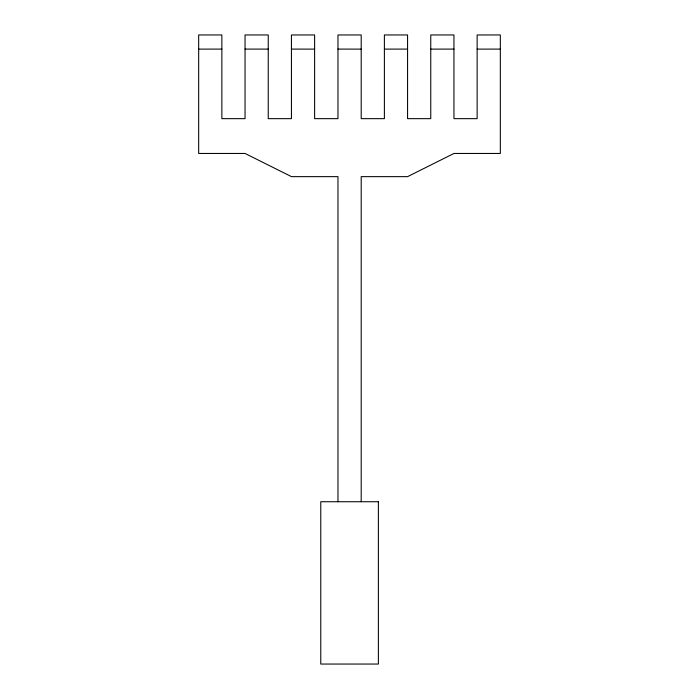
<?xml version="1.0" encoding="UTF-8"?>
<svg xmlns="http://www.w3.org/2000/svg" width="699" height="699" viewBox="0 0 699 699"><rect width="100%" height="100%" fill="white"/><g stroke="black" fill="none" stroke-linecap="round" stroke-linejoin="round"><path stroke-width="1.05" d="M198.673 49.113L221.863 49.096M245.052 49.096L268.241 49.096M291.431 49.096L314.611 49.113M337.966 49.096L361.2 49.113M384.389 49.113L407.569 49.096M430.759 49.113L453.948 49.096M477.137 49.113L500.327 49.096M361.2 501.733L361.2 176.646L407.569 176.646L453.948 153.457L500.327 153.457L500.327 34.95L477.137 34.976L477.137 118.655L453.948 118.655L453.948 34.95L430.759 34.95L430.759 118.655L407.569 118.655L407.569 34.95L384.389 34.95L384.389 118.655L361.2 118.655L361.2 34.95L337.966 34.976L337.966 118.655L314.611 118.655L314.611 34.95L291.431 34.976L291.431 118.655L268.241 118.655L268.241 34.95L245.052 34.95L245.052 118.655L221.863 118.655L221.863 34.95L198.673 34.95L198.673 153.457L245.052 153.457L291.509 176.646L337.966 176.646L337.966 501.733M378.386 501.733L320.771 501.733L320.771 664.05L378.386 664.05L378.386 501.733"/></g></svg>
